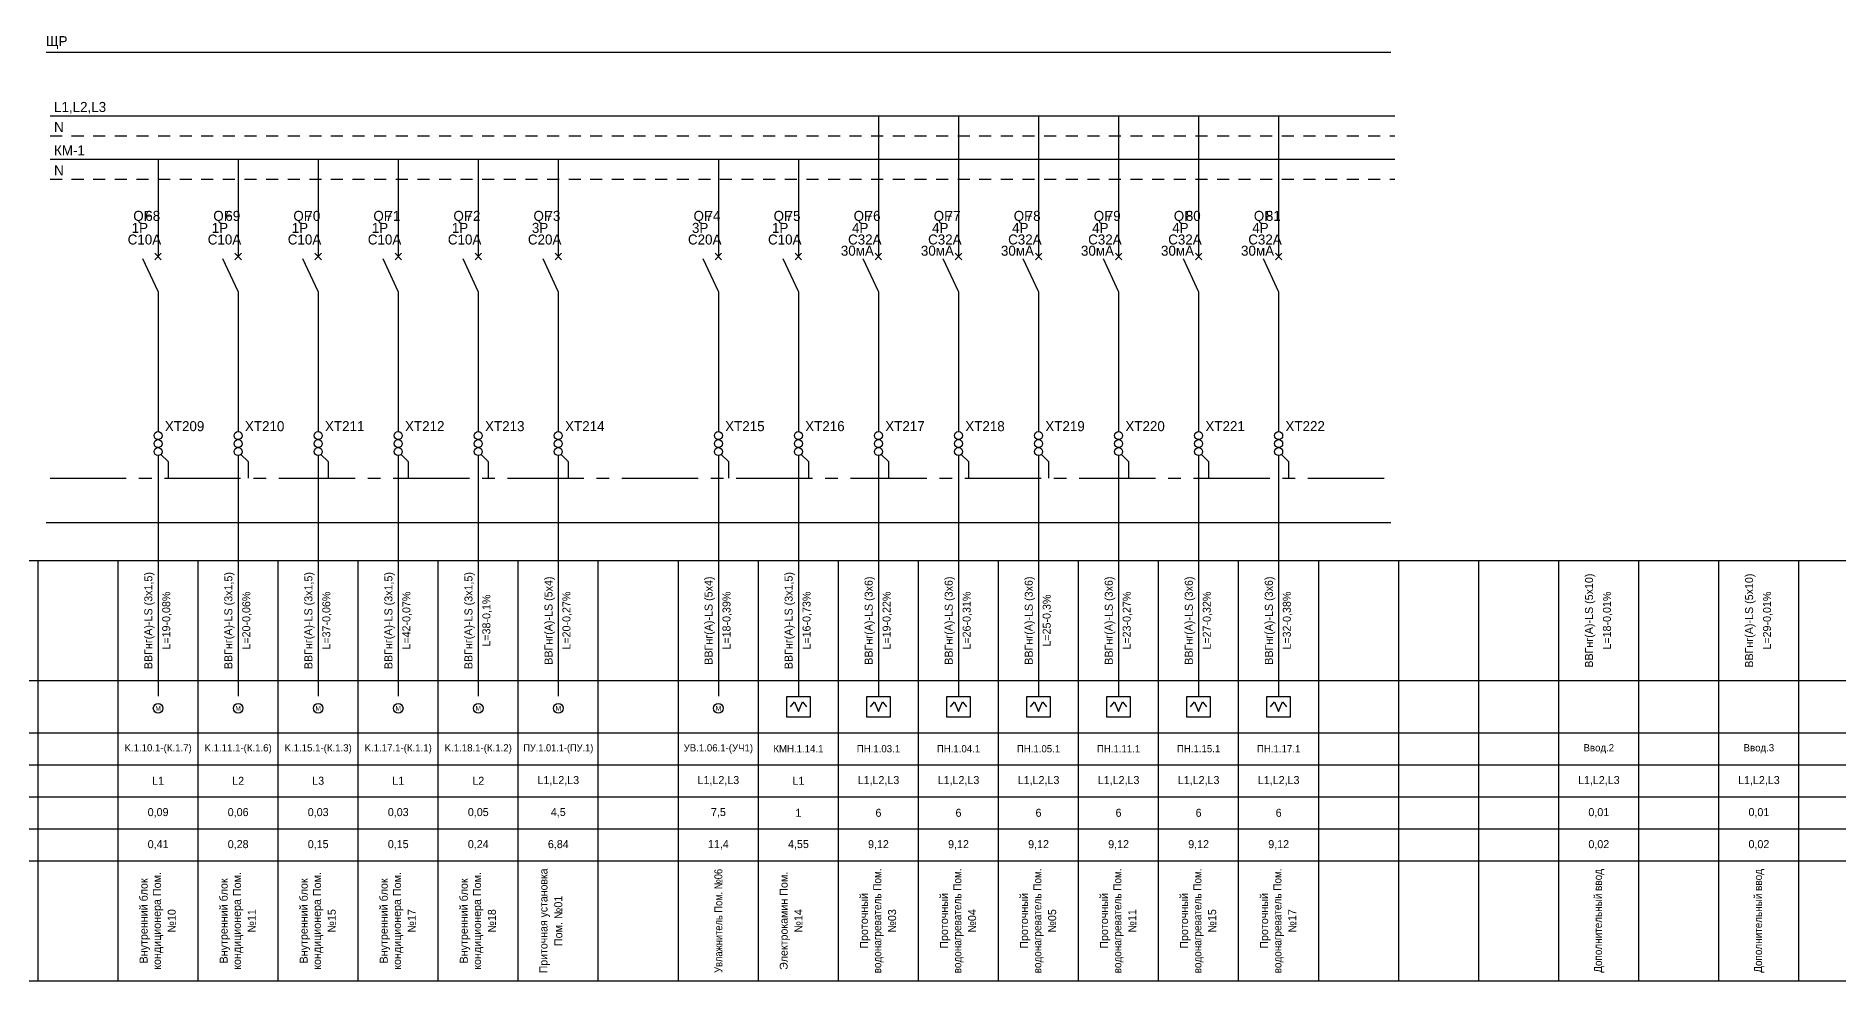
# Model space of a CAD drawing. Header units: millimetres. Extents: x 2497 to 11797, y 1522 to 1758.
# Drawn here: x 7936.7 to 8387.2, y 1522.5 to 1758.5 of the extents above; entities that cross this region are included whole.
import ezdxf
from ezdxf.enums import TextEntityAlignment as Align

# ---------------------------------------------------------------- set-up
doc = ezdxf.new("R2010")
doc.units = ezdxf.units.MM
doc.linetypes.add('CENTER2', pattern=[28.575, 19.05, -3.175, 3.175, -3.175])
doc.linetypes.add('JIS_02_0.7', pattern=[1.35, 0.75, -0.6])
for name, color, linetype in [('SX_BLOCKS', 7, 'Continuous'), ('SX_BOUND', 8, 'Continuous'), ('SX_LINES', 7, 'Continuous'), ('SX_N', 4, 'JIS_02_0.7'), ('SX_PE', 3, 'CENTER2'), ('SX_TABLE', 7, 'Continuous'), ('SX_TEXT', 7, 'Continuous')]:
    doc.layers.add(name, color=color, linetype=linetype)
doc.styles.add('UNC_GOST_Scheme', font='txt')

# ---------------------------------------------------------------- blocks, each defined once
blk = doc.blocks.new('SX_TCOL')
for p, q in [((-10, 105), (10, 105)), ((10, 0), (10, 105)), ((-10, 75), (10, 75)), ((-10, 62), (10, 62)), ((-10, 54), (10, 54)), ((-10, 46), (10, 46)), ((-10, 38), (10, 38)), ((-10, 30), (10, 30)), ((-10, 0), (10, 0))]:
    blk.add_line(p, q)
at = {"style": 'UNC_GOST_Scheme'}
for tag, p in [('CAB1', (-2.2, 90)), ('CAB2', (2.2, 90)), ('NAME1', (-3.4, 15)), ('NAME2', (0, 15)), ('NAME3', (3.4, 15))]:
    blk.add_attdef(tag, text='', height=2, rotation=90, dxfattribs=at).set_placement(p, align=Align.MIDDLE)
for tag, height, p in [('LINE', 1.8, (0, 58)), ('PH', 2, (0, 50)), ('POW', 2, (0, 42)), ('CUR', 2, (0, 34))]:
    blk.add_attdef(tag, text='', height=height, dxfattribs=at).set_placement(p, align=Align.MIDDLE)
blk = doc.blocks.new('SX_QF')
for p, q in [((-0.8, -37.1), (0.8, -35.5)), ((-0.8, -35.5), (0.8, -37.1)), ((0, -45), (-3.8, -36.9)), ((0, -45), (0, -54.3))]:
    blk.add_line(p, q)
at = {"style": 'UNC_GOST_Scheme'}
blk.add_text('QF', height=2.5, dxfattribs=at).set_placement((-6.2, -27.4))
for tag, p in [('N', (-3.2, -27.4)), ('A', (-7.6, -33.3)), ('P', (-6.6, -30.4)), ('MA', (-9.4, -36.1))]:
    blk.add_attdef(tag, p, '', height=2.5, dxfattribs=at)
blk = doc.blocks.new('SX_XT')
at = {"color": 30}
blk.add_circle((0, -1), 1, dxfattribs=at)
at = {"color": 5}
blk.add_circle((0, -3), 1, dxfattribs=at)
at = {"color": 3}
blk.add_circle((0, -5), 1, dxfattribs=at)
at = {"style": 'UNC_GOST_Scheme'}
blk.add_attdef('N', (1.7, 0.1), '', height=2.5, dxfattribs=at)
blk = doc.blocks.new('SX_U_M')
blk.add_circle((0, 0), 1.2)
at = {"style": 'UNC_GOST_Scheme'}
blk.add_text('M', height=1.2, dxfattribs=at).set_placement((0, 0), align=Align.MIDDLE)
blk = doc.blocks.new('SX_U_HEAT')
for p, q in [((0, 6.5), (0, 2.5)), ((3, 2.5), (-3, 2.5)), ((-3, 2.5), (-3, -2.5)), ((-2, 0), (-1, 1.2)), ((-1, 1.2), (0, -1.2)), ((0, -1.2), (1, 1.2)), ((1, 1.2), (2, 0)), ((3, -2.5), (3, 2.5)), ((-3, -2.5), (3, -2.5))]:
    blk.add_line(p, q)

msp = doc.modelspace()

# ---------------------------------------------------------------- linework, layer by layer
at = {"layer": 'SX_BOUND'}
for p, q in [((7939.18, 1754.46), (8275.18, 1754.46)), ((7939.18, 1636.96), (8275.18, 1636.96))]:
    msp.add_line(p, q, dxfattribs=at)
at = {"layer": 'SX_LINES'}
for p, q in [((7940.18, 1738.51), (8276.18, 1738.51)), ((8147.18, 1738.51), (8147.18, 1703.4)), ((8167.18, 1738.51), (8167.18, 1703.4)), ((8187.18, 1738.51), (8187.18, 1703.4)), ((8207.18, 1738.51), (8207.18, 1703.4)), ((8227.18, 1738.51), (8227.18, 1703.4)), ((8247.18, 1738.51), (8247.18, 1703.4)), ((7940.18, 1727.68), (8276.18, 1727.68)), ((7967.18, 1727.68), (7967.18, 1703.4)), ((7987.18, 1727.68), (7987.18, 1703.4)), ((8007.18, 1727.68), (8007.18, 1703.4)), ((8027.18, 1727.68), (8027.18, 1703.4)), ((8047.18, 1727.68), (8047.18, 1703.4)), ((8067.18, 1727.68), (8067.18, 1703.4)), ((8107.18, 1727.68), (8107.18, 1703.4)), ((8127.18, 1727.68), (8127.18, 1703.4)), ((7967.18, 1685.42), (7967.18, 1659.68)), ((7987.18, 1685.42), (7987.18, 1659.68)), ((8007.18, 1685.42), (8007.18, 1659.68)), ((8027.18, 1685.42), (8027.18, 1659.68)), ((8047.18, 1685.42), (8047.18, 1659.68)), ((8067.18, 1685.42), (8067.18, 1659.68)), ((8107.18, 1685.42), (8107.18, 1659.68)), ((8127.18, 1685.42), (8127.18, 1659.68)), ((8147.18, 1685.42), (8147.18, 1659.68)), ((8167.18, 1685.42), (8167.18, 1659.68)), ((8187.18, 1685.42), (8187.18, 1659.68)), ((8207.18, 1685.42), (8207.18, 1659.68)), ((8227.18, 1685.42), (8227.18, 1659.68)), ((8247.18, 1685.42), (8247.18, 1659.68)), ((7967.18, 1653.68), (7967.18, 1593.56)), ((7987.18, 1653.68), (7987.18, 1593.56)), ((8007.18, 1653.68), (8007.18, 1593.56)), ((8027.18, 1653.68), (8027.18, 1593.56)), ((8047.18, 1653.68), (8047.18, 1593.56)), ((8067.18, 1653.68), (8067.18, 1593.56)), ((8107.18, 1653.68), (8107.18, 1593.56)), ((8127.18, 1653.68), (8127.18, 1597.46)), ((8147.18, 1653.68), (8147.18, 1597.46)), ((8167.18, 1653.68), (8167.18, 1597.46)), ((8187.18, 1653.68), (8187.18, 1597.46)), ((8207.18, 1653.68), (8207.18, 1597.46)), ((8227.18, 1653.68), (8227.18, 1597.46)), ((8247.18, 1653.68), (8247.18, 1597.46))]:
    msp.add_line(p, q, dxfattribs=at)
at = {"layer": 'SX_N', "ltscale": 4}
for p, q in [((7940.18, 1733.51), (8276.18, 1733.51)), ((7940.18, 1722.68), (8276.18, 1722.68))]:
    msp.add_line(p, q, dxfattribs=at)
at = {"layer": 'SX_PE'}
for p, q in [((7967.88, 1653.98), (7969.68, 1652.18)), ((7987.88, 1653.98), (7989.68, 1652.18)), ((8007.88, 1653.98), (8009.68, 1652.18)), ((8027.88, 1653.98), (8029.68, 1652.18)), ((8047.88, 1653.98), (8049.68, 1652.18)), ((8067.88, 1653.98), (8069.68, 1652.18)), ((8107.88, 1653.98), (8109.68, 1652.18)), ((8127.88, 1653.98), (8129.68, 1652.18)), ((8147.88, 1653.98), (8149.68, 1652.18)), ((8167.88, 1653.98), (8169.68, 1652.18)), ((8187.88, 1653.98), (8189.68, 1652.18)), ((8207.88, 1653.98), (8209.68, 1652.18)), ((8227.88, 1653.98), (8229.68, 1652.18)), ((8247.88, 1653.98), (8249.68, 1652.18)), ((7969.68, 1652.18), (7969.68, 1648.06)), ((7989.68, 1652.18), (7989.68, 1648.06)), ((8009.68, 1652.18), (8009.68, 1648.06)), ((8029.68, 1652.18), (8029.68, 1648.06)), ((8049.68, 1652.18), (8049.68, 1648.06)), ((8069.68, 1652.18), (8069.68, 1648.06)), ((8109.68, 1652.18), (8109.68, 1648.06)), ((8129.68, 1652.18), (8129.68, 1648.06)), ((8149.68, 1652.18), (8149.68, 1648.06)), ((8169.68, 1652.18), (8169.68, 1648.06)), ((8189.68, 1652.18), (8189.68, 1648.06)), ((8209.68, 1652.18), (8209.68, 1648.06)), ((8229.68, 1652.18), (8229.68, 1648.06)), ((8249.68, 1652.18), (8249.68, 1648.06)), ((7940.18, 1648.06), (8276.18, 1648.06))]:
    msp.add_line(p, q, dxfattribs=at)

# ---------------------------------------------------------------- block references
at = {"layer": 'SX_BLOCKS'}
for name, p, values in [('SX_QF', (7967.18, 1739.7), {'N': '68', 'P': '1P', 'A': 'С10А'}), ('SX_QF', (7987.18, 1739.7), {'N': '69', 'P': '1P', 'A': 'С10А'}), ('SX_QF', (8007.18, 1739.7), {'N': '70', 'P': '1P', 'A': 'С10А'}), ('SX_QF', (8027.18, 1739.7), {'N': '71', 'P': '1P', 'A': 'С10А'}), ('SX_QF', (8047.18, 1739.7), {'N': '72', 'P': '1P', 'A': 'С10А'}), ('SX_QF', (8067.18, 1739.7), {'N': '73', 'P': '3P', 'A': 'С20А'}), ('SX_QF', (8107.18, 1739.7), {'N': '74', 'P': '3P', 'A': 'С20А'}), ('SX_QF', (8127.18, 1739.7), {'N': '75', 'P': '1P', 'A': 'С10А'}), ('SX_QF', (8147.18, 1739.7), {'N': '76', 'P': '4P', 'A': 'С32А', 'MA': '30мА'}), ('SX_QF', (8167.18, 1739.7), {'N': '77', 'P': '4P', 'A': 'С32А', 'MA': '30мА'}), ('SX_QF', (8187.18, 1739.7), {'N': '78', 'P': '4P', 'A': 'С32А', 'MA': '30мА'}), ('SX_QF', (8207.18, 1739.7), {'N': '79', 'P': '4P', 'A': 'С32А', 'MA': '30мА'}), ('SX_QF', (8227.18, 1739.7), {'N': '80', 'P': '4P', 'A': 'С32А', 'MA': '30мА'}), ('SX_QF', (8247.18, 1739.7), {'N': '81', 'P': '4P', 'A': 'С32А', 'MA': '30мА'}), ('SX_XT', (7967.18, 1659.68), {'N': 'XT209'}), ('SX_XT', (7987.18, 1659.68), {'N': 'XT210'}), ('SX_XT', (8007.18, 1659.68), {'N': 'XT211'}), ('SX_XT', (8027.18, 1659.68), {'N': 'XT212'}), ('SX_XT', (8047.18, 1659.68), {'N': 'XT213'}), ('SX_XT', (8067.18, 1659.68), {'N': 'XT214'}), ('SX_XT', (8107.18, 1659.68), {'N': 'XT215'}), ('SX_XT', (8127.18, 1659.68), {'N': 'XT216'}), ('SX_XT', (8147.18, 1659.68), {'N': 'XT217'}), ('SX_XT', (8167.18, 1659.68), {'N': 'XT218'}), ('SX_XT', (8187.18, 1659.68), {'N': 'XT219'}), ('SX_XT', (8207.18, 1659.68), {'N': 'XT220'}), ('SX_XT', (8227.18, 1659.68), {'N': 'XT221'}), ('SX_XT', (8247.18, 1659.68), {'N': 'XT222'})]:
    msp.add_blockref(name, p, dxfattribs=at).add_auto_attribs(values)
at = {"layer": 'SX_BLOCKS', "color": 244, "true_color": 0x991b1e}
for name, p in [('SX_U_HEAT', (8127.18, 1590.96)), ('SX_U_HEAT', (8147.18, 1590.96)), ('SX_U_HEAT', (8167.18, 1590.96)), ('SX_U_HEAT', (8187.18, 1590.96)), ('SX_U_HEAT', (8207.18, 1590.96)), ('SX_U_HEAT', (8227.18, 1590.96)), ('SX_U_HEAT', (8247.18, 1590.96)), ('SX_U_M', (7967.18, 1590.56)), ('SX_U_M', (7987.18, 1590.56)), ('SX_U_M', (8007.18, 1590.56)), ('SX_U_M', (8027.18, 1590.56)), ('SX_U_M', (8047.18, 1590.56)), ('SX_U_M', (8067.18, 1590.56)), ('SX_U_M', (8107.18, 1590.56))]:
    msp.add_blockref(name, p, dxfattribs=at)
at = {"layer": 'SX_TABLE'}
for p in [(7927.18, 1522.46), (7947.18, 1522.46), (8087.18, 1522.46), (8267.18, 1522.46), (8287.18, 1522.46), (8307.18, 1522.46), (8347.18, 1522.46), (8387.18, 1522.46)]:
    msp.add_blockref('SX_TCOL', p, dxfattribs=at)
for p, values in [((7967.18, 1522.46), {'NAME1': 'Внутренний блок', 'NAME2': 'кондиционера Пом.', 'NAME3': '№10', 'CUR': '0,41', 'POW': '0,09', 'PH': 'L1', 'LINE': 'K.1.10.1-(К.1.7)', 'CAB1': 'ВВГнг(А)-LS (3х1,5)', 'CAB2': 'L=19-0,08%'}), ((7987.18, 1522.46), {'NAME1': 'Внутренний блок', 'NAME2': 'кондиционера Пом.', 'NAME3': '№11', 'CUR': '0,28', 'POW': '0,06', 'PH': 'L2', 'LINE': 'K.1.11.1-(К.1.6)', 'CAB1': 'ВВГнг(А)-LS (3х1,5)', 'CAB2': 'L=20-0,06%'}), ((8007.18, 1522.46), {'NAME1': 'Внутренний блок', 'NAME2': 'кондиционера Пом.', 'NAME3': '№15', 'CUR': '0,15', 'POW': '0,03', 'PH': 'L3', 'LINE': 'K.1.15.1-(К.1.3)', 'CAB1': 'ВВГнг(А)-LS (3х1,5)', 'CAB2': 'L=37-0,06%'}), ((8027.18, 1522.46), {'NAME1': 'Внутренний блок', 'NAME2': 'кондиционера Пом.', 'NAME3': '№17', 'CUR': '0,15', 'POW': '0,03', 'PH': 'L1', 'LINE': 'K.1.17.1-(К.1.1)', 'CAB1': 'ВВГнг(А)-LS (3х1,5)', 'CAB2': 'L=42-0,07%'}), ((8047.18, 1522.46), {'NAME1': 'Внутренний блок', 'NAME2': 'кондиционера Пом.', 'NAME3': '№18', 'CUR': '0,24', 'POW': '0,05', 'PH': 'L2', 'LINE': 'K.1.18.1-(К.1.2)', 'CAB1': 'ВВГнг(А)-LS (3х1,5)', 'CAB2': 'L=38-0,1%'}), ((8127.18, 1522.46), {'NAME1': 'Электрокамин Пом.', 'NAME2': '№14', 'CUR': '4,55', 'POW': '1', 'PH': 'L1', 'LINE': 'КМН.1.14.1', 'CAB1': 'ВВГнг(А)-LS (3х1,5)', 'CAB2': 'L=16-0,73%'})]:
    msp.add_blockref('SX_TCOL', p, dxfattribs=at).add_auto_attribs(values)
ref = msp.add_blockref('SX_TCOL', (8067.18, 1522.46), dxfattribs=at)
ref.add_attrib('NAME1', 'Приточная установка', dxfattribs={"layer": '0', "height": 2, "rotation": 90, "style": 'UNC_GOST_Scheme', "width": 0.983746}).set_placement((8063.78, 1537.46), align=Align.MIDDLE)
ref.add_attrib('NAME2', 'Пом. №01', dxfattribs={"layer": '0', "height": 2, "rotation": 90, "style": 'UNC_GOST_Scheme'}).set_placement((8067.18, 1537.46), align=Align.MIDDLE)
ref.add_attrib('CUR', '6,84', dxfattribs={"layer": '0', "height": 2, "style": 'UNC_GOST_Scheme'}).set_placement((8067.18, 1556.46), align=Align.MIDDLE)
ref.add_attrib('POW', '4,5', dxfattribs={"layer": '0', "height": 2, "style": 'UNC_GOST_Scheme'}).set_placement((8067.18, 1564.46), align=Align.MIDDLE)
ref.add_attrib('PH', 'L1,L2,L3', dxfattribs={"layer": '0', "height": 2, "style": 'UNC_GOST_Scheme'}).set_placement((8067.18, 1572.46), align=Align.MIDDLE)
ref.add_attrib('LINE', 'ПУ.1.01.1-(ПУ.1)', dxfattribs={"layer": '0', "height": 1.8, "style": 'UNC_GOST_Scheme', "width": 0.956357}).set_placement((8067.18, 1580.46), align=Align.MIDDLE)
ref.add_attrib('CAB1', 'ВВГнг(А)-LS (5х4)', dxfattribs={"layer": '0', "height": 2, "rotation": 90, "style": 'UNC_GOST_Scheme'}).set_placement((8064.98, 1612.46), align=Align.MIDDLE)
ref.add_attrib('CAB2', 'L=20-0,27%', dxfattribs={"layer": '0', "height": 2, "rotation": 90, "style": 'UNC_GOST_Scheme'}).set_placement((8069.38, 1612.46), align=Align.MIDDLE)
ref = msp.add_blockref('SX_TCOL', (8107.18, 1522.46), dxfattribs=at)
ref.add_attrib('NAME2', 'Увлажнитель Пом. №06', dxfattribs={"layer": '0', "height": 2, "rotation": 90, "style": 'UNC_GOST_Scheme', "width": 0.867874}).set_placement((8107.18, 1537.46), align=Align.MIDDLE)
ref.add_attrib('CUR', '11,4', dxfattribs={"layer": '0', "height": 2, "style": 'UNC_GOST_Scheme'}).set_placement((8107.18, 1556.46), align=Align.MIDDLE)
ref.add_attrib('POW', '7,5', dxfattribs={"layer": '0', "height": 2, "style": 'UNC_GOST_Scheme'}).set_placement((8107.18, 1564.46), align=Align.MIDDLE)
ref.add_attrib('PH', 'L1,L2,L3', dxfattribs={"layer": '0', "height": 2, "style": 'UNC_GOST_Scheme'}).set_placement((8107.18, 1572.46), align=Align.MIDDLE)
ref.add_attrib('LINE', 'УВ.1.06.1-(УЧ1)', dxfattribs={"layer": '0', "height": 1.8, "style": 'UNC_GOST_Scheme', "width": 0.997482}).set_placement((8107.18, 1580.46), align=Align.MIDDLE)
ref.add_attrib('CAB1', 'ВВГнг(А)-LS (5х4)', dxfattribs={"layer": '0', "height": 2, "rotation": 90, "style": 'UNC_GOST_Scheme'}).set_placement((8104.98, 1612.46), align=Align.MIDDLE)
ref.add_attrib('CAB2', 'L=18-0,39%', dxfattribs={"layer": '0', "height": 2, "rotation": 90, "style": 'UNC_GOST_Scheme'}).set_placement((8109.38, 1612.46), align=Align.MIDDLE)
ref = msp.add_blockref('SX_TCOL', (8147.18, 1522.46), dxfattribs=at)
ref.add_attrib('NAME1', 'Проточный', dxfattribs={"layer": '0', "height": 2, "rotation": 90, "style": 'UNC_GOST_Scheme'}).set_placement((8143.78, 1537.46), align=Align.MIDDLE)
ref.add_attrib('NAME2', 'водонагреватель Пом.', dxfattribs={"layer": '0', "height": 2, "rotation": 90, "style": 'UNC_GOST_Scheme', "width": 0.930684}).set_placement((8147.18, 1537.46), align=Align.MIDDLE)
ref.add_attrib('NAME3', '№03', dxfattribs={"layer": '0', "height": 2, "rotation": 90, "style": 'UNC_GOST_Scheme'}).set_placement((8150.58, 1537.46), align=Align.MIDDLE)
ref.add_attrib('CUR', '9,12', dxfattribs={"layer": '0', "height": 2, "style": 'UNC_GOST_Scheme'}).set_placement((8147.18, 1556.46), align=Align.MIDDLE)
ref.add_attrib('POW', '6', dxfattribs={"layer": '0', "height": 2, "style": 'UNC_GOST_Scheme'}).set_placement((8147.18, 1564.46), align=Align.MIDDLE)
ref.add_attrib('PH', 'L1,L2,L3', dxfattribs={"layer": '0', "height": 2, "style": 'UNC_GOST_Scheme'}).set_placement((8147.18, 1572.46), align=Align.MIDDLE)
ref.add_attrib('LINE', 'ПН.1.03.1', dxfattribs={"layer": '0', "height": 1.8, "style": 'UNC_GOST_Scheme'}).set_placement((8147.18, 1580.46), align=Align.MIDDLE)
ref.add_attrib('CAB1', 'ВВГнг(А)-LS (3х6)', dxfattribs={"layer": '0', "height": 2, "rotation": 90, "style": 'UNC_GOST_Scheme'}).set_placement((8144.98, 1612.46), align=Align.MIDDLE)
ref.add_attrib('CAB2', 'L=19-0,22%', dxfattribs={"layer": '0', "height": 2, "rotation": 90, "style": 'UNC_GOST_Scheme'}).set_placement((8149.38, 1612.46), align=Align.MIDDLE)
ref = msp.add_blockref('SX_TCOL', (8167.18, 1522.46), dxfattribs=at)
ref.add_attrib('NAME1', 'Проточный', dxfattribs={"layer": '0', "height": 2, "rotation": 90, "style": 'UNC_GOST_Scheme'}).set_placement((8163.78, 1537.46), align=Align.MIDDLE)
ref.add_attrib('NAME2', 'водонагреватель Пом.', dxfattribs={"layer": '0', "height": 2, "rotation": 90, "style": 'UNC_GOST_Scheme', "width": 0.930684}).set_placement((8167.18, 1537.46), align=Align.MIDDLE)
ref.add_attrib('NAME3', '№04', dxfattribs={"layer": '0', "height": 2, "rotation": 90, "style": 'UNC_GOST_Scheme'}).set_placement((8170.58, 1537.46), align=Align.MIDDLE)
ref.add_attrib('CUR', '9,12', dxfattribs={"layer": '0', "height": 2, "style": 'UNC_GOST_Scheme'}).set_placement((8167.18, 1556.46), align=Align.MIDDLE)
ref.add_attrib('POW', '6', dxfattribs={"layer": '0', "height": 2, "style": 'UNC_GOST_Scheme'}).set_placement((8167.18, 1564.46), align=Align.MIDDLE)
ref.add_attrib('PH', 'L1,L2,L3', dxfattribs={"layer": '0', "height": 2, "style": 'UNC_GOST_Scheme'}).set_placement((8167.18, 1572.46), align=Align.MIDDLE)
ref.add_attrib('LINE', 'ПН.1.04.1', dxfattribs={"layer": '0', "height": 1.8, "style": 'UNC_GOST_Scheme'}).set_placement((8167.18, 1580.46), align=Align.MIDDLE)
ref.add_attrib('CAB1', 'ВВГнг(А)-LS (3х6)', dxfattribs={"layer": '0', "height": 2, "rotation": 90, "style": 'UNC_GOST_Scheme'}).set_placement((8164.98, 1612.46), align=Align.MIDDLE)
ref.add_attrib('CAB2', 'L=26-0,31%', dxfattribs={"layer": '0', "height": 2, "rotation": 90, "style": 'UNC_GOST_Scheme'}).set_placement((8169.38, 1612.46), align=Align.MIDDLE)
ref = msp.add_blockref('SX_TCOL', (8187.18, 1522.46), dxfattribs=at)
ref.add_attrib('NAME1', 'Проточный', dxfattribs={"layer": '0', "height": 2, "rotation": 90, "style": 'UNC_GOST_Scheme'}).set_placement((8183.78, 1537.46), align=Align.MIDDLE)
ref.add_attrib('NAME2', 'водонагреватель Пом.', dxfattribs={"layer": '0', "height": 2, "rotation": 90, "style": 'UNC_GOST_Scheme', "width": 0.930684}).set_placement((8187.18, 1537.46), align=Align.MIDDLE)
ref.add_attrib('NAME3', '№05', dxfattribs={"layer": '0', "height": 2, "rotation": 90, "style": 'UNC_GOST_Scheme'}).set_placement((8190.58, 1537.46), align=Align.MIDDLE)
ref.add_attrib('CUR', '9,12', dxfattribs={"layer": '0', "height": 2, "style": 'UNC_GOST_Scheme'}).set_placement((8187.18, 1556.46), align=Align.MIDDLE)
ref.add_attrib('POW', '6', dxfattribs={"layer": '0', "height": 2, "style": 'UNC_GOST_Scheme'}).set_placement((8187.18, 1564.46), align=Align.MIDDLE)
ref.add_attrib('PH', 'L1,L2,L3', dxfattribs={"layer": '0', "height": 2, "style": 'UNC_GOST_Scheme'}).set_placement((8187.18, 1572.46), align=Align.MIDDLE)
ref.add_attrib('LINE', 'ПН.1.05.1', dxfattribs={"layer": '0', "height": 1.8, "style": 'UNC_GOST_Scheme'}).set_placement((8187.18, 1580.46), align=Align.MIDDLE)
ref.add_attrib('CAB1', 'ВВГнг(А)-LS (3х6)', dxfattribs={"layer": '0', "height": 2, "rotation": 90, "style": 'UNC_GOST_Scheme'}).set_placement((8184.98, 1612.46), align=Align.MIDDLE)
ref.add_attrib('CAB2', 'L=25-0,3%', dxfattribs={"layer": '0', "height": 2, "rotation": 90, "style": 'UNC_GOST_Scheme'}).set_placement((8189.38, 1612.46), align=Align.MIDDLE)
ref = msp.add_blockref('SX_TCOL', (8207.18, 1522.46), dxfattribs=at)
ref.add_attrib('NAME1', 'Проточный', dxfattribs={"layer": '0', "height": 2, "rotation": 90, "style": 'UNC_GOST_Scheme'}).set_placement((8203.78, 1537.46), align=Align.MIDDLE)
ref.add_attrib('NAME2', 'водонагреватель Пом.', dxfattribs={"layer": '0', "height": 2, "rotation": 90, "style": 'UNC_GOST_Scheme', "width": 0.930684}).set_placement((8207.18, 1537.46), align=Align.MIDDLE)
ref.add_attrib('NAME3', '№11', dxfattribs={"layer": '0', "height": 2, "rotation": 90, "style": 'UNC_GOST_Scheme'}).set_placement((8210.58, 1537.46), align=Align.MIDDLE)
ref.add_attrib('CUR', '9,12', dxfattribs={"layer": '0', "height": 2, "style": 'UNC_GOST_Scheme'}).set_placement((8207.18, 1556.46), align=Align.MIDDLE)
ref.add_attrib('POW', '6', dxfattribs={"layer": '0', "height": 2, "style": 'UNC_GOST_Scheme'}).set_placement((8207.18, 1564.46), align=Align.MIDDLE)
ref.add_attrib('PH', 'L1,L2,L3', dxfattribs={"layer": '0', "height": 2, "style": 'UNC_GOST_Scheme'}).set_placement((8207.18, 1572.46), align=Align.MIDDLE)
ref.add_attrib('LINE', 'ПН.1.11.1', dxfattribs={"layer": '0', "height": 1.8, "style": 'UNC_GOST_Scheme'}).set_placement((8207.18, 1580.46), align=Align.MIDDLE)
ref.add_attrib('CAB1', 'ВВГнг(А)-LS (3х6)', dxfattribs={"layer": '0', "height": 2, "rotation": 90, "style": 'UNC_GOST_Scheme'}).set_placement((8204.98, 1612.46), align=Align.MIDDLE)
ref.add_attrib('CAB2', 'L=23-0,27%', dxfattribs={"layer": '0', "height": 2, "rotation": 90, "style": 'UNC_GOST_Scheme'}).set_placement((8209.38, 1612.46), align=Align.MIDDLE)
ref = msp.add_blockref('SX_TCOL', (8227.18, 1522.46), dxfattribs=at)
ref.add_attrib('NAME1', 'Проточный', dxfattribs={"layer": '0', "height": 2, "rotation": 90, "style": 'UNC_GOST_Scheme'}).set_placement((8223.78, 1537.46), align=Align.MIDDLE)
ref.add_attrib('NAME2', 'водонагреватель Пом.', dxfattribs={"layer": '0', "height": 2, "rotation": 90, "style": 'UNC_GOST_Scheme', "width": 0.930684}).set_placement((8227.18, 1537.46), align=Align.MIDDLE)
ref.add_attrib('NAME3', '№15', dxfattribs={"layer": '0', "height": 2, "rotation": 90, "style": 'UNC_GOST_Scheme'}).set_placement((8230.58, 1537.46), align=Align.MIDDLE)
ref.add_attrib('CUR', '9,12', dxfattribs={"layer": '0', "height": 2, "style": 'UNC_GOST_Scheme'}).set_placement((8227.18, 1556.46), align=Align.MIDDLE)
ref.add_attrib('POW', '6', dxfattribs={"layer": '0', "height": 2, "style": 'UNC_GOST_Scheme'}).set_placement((8227.18, 1564.46), align=Align.MIDDLE)
ref.add_attrib('PH', 'L1,L2,L3', dxfattribs={"layer": '0', "height": 2, "style": 'UNC_GOST_Scheme'}).set_placement((8227.18, 1572.46), align=Align.MIDDLE)
ref.add_attrib('LINE', 'ПН.1.15.1', dxfattribs={"layer": '0', "height": 1.8, "style": 'UNC_GOST_Scheme'}).set_placement((8227.18, 1580.46), align=Align.MIDDLE)
ref.add_attrib('CAB1', 'ВВГнг(А)-LS (3х6)', dxfattribs={"layer": '0', "height": 2, "rotation": 90, "style": 'UNC_GOST_Scheme'}).set_placement((8224.98, 1612.46), align=Align.MIDDLE)
ref.add_attrib('CAB2', 'L=27-0,32%', dxfattribs={"layer": '0', "height": 2, "rotation": 90, "style": 'UNC_GOST_Scheme'}).set_placement((8229.38, 1612.46), align=Align.MIDDLE)
ref = msp.add_blockref('SX_TCOL', (8247.18, 1522.46), dxfattribs=at)
ref.add_attrib('NAME1', 'Проточный', dxfattribs={"layer": '0', "height": 2, "rotation": 90, "style": 'UNC_GOST_Scheme'}).set_placement((8243.78, 1537.46), align=Align.MIDDLE)
ref.add_attrib('NAME2', 'водонагреватель Пом.', dxfattribs={"layer": '0', "height": 2, "rotation": 90, "style": 'UNC_GOST_Scheme', "width": 0.930684}).set_placement((8247.18, 1537.46), align=Align.MIDDLE)
ref.add_attrib('NAME3', '№17', dxfattribs={"layer": '0', "height": 2, "rotation": 90, "style": 'UNC_GOST_Scheme'}).set_placement((8250.58, 1537.46), align=Align.MIDDLE)
ref.add_attrib('CUR', '9,12', dxfattribs={"layer": '0', "height": 2, "style": 'UNC_GOST_Scheme'}).set_placement((8247.18, 1556.46), align=Align.MIDDLE)
ref.add_attrib('POW', '6', dxfattribs={"layer": '0', "height": 2, "style": 'UNC_GOST_Scheme'}).set_placement((8247.18, 1564.46), align=Align.MIDDLE)
ref.add_attrib('PH', 'L1,L2,L3', dxfattribs={"layer": '0', "height": 2, "style": 'UNC_GOST_Scheme'}).set_placement((8247.18, 1572.46), align=Align.MIDDLE)
ref.add_attrib('LINE', 'ПН.1.17.1', dxfattribs={"layer": '0', "height": 1.8, "style": 'UNC_GOST_Scheme'}).set_placement((8247.18, 1580.46), align=Align.MIDDLE)
ref.add_attrib('CAB1', 'ВВГнг(А)-LS (3х6)', dxfattribs={"layer": '0', "height": 2, "rotation": 90, "style": 'UNC_GOST_Scheme'}).set_placement((8244.98, 1612.46), align=Align.MIDDLE)
ref.add_attrib('CAB2', 'L=32-0,38%', dxfattribs={"layer": '0', "height": 2, "rotation": 90, "style": 'UNC_GOST_Scheme'}).set_placement((8249.38, 1612.46), align=Align.MIDDLE)
ref = msp.add_blockref('SX_TCOL', (8327.18, 1522.46), dxfattribs=at)
ref.add_attrib('NAME2', 'Дополнительный ввод', dxfattribs={"layer": '0', "height": 2, "rotation": 90, "style": 'UNC_GOST_Scheme', "width": 0.927153}).set_placement((8327.18, 1537.46), align=Align.MIDDLE)
ref.add_attrib('CUR', '0,02', dxfattribs={"layer": '0', "height": 2, "style": 'UNC_GOST_Scheme'}).set_placement((8327.18, 1556.46), align=Align.MIDDLE)
ref.add_attrib('POW', '0,01', dxfattribs={"layer": '0', "height": 2, "style": 'UNC_GOST_Scheme'}).set_placement((8327.18, 1564.46), align=Align.MIDDLE)
ref.add_attrib('PH', 'L1,L2,L3', dxfattribs={"layer": '0', "height": 2, "style": 'UNC_GOST_Scheme'}).set_placement((8327.18, 1572.46), align=Align.MIDDLE)
ref.add_attrib('LINE', 'Ввод.2', dxfattribs={"layer": '0', "height": 1.8, "style": 'UNC_GOST_Scheme'}).set_placement((8327.18, 1580.46), align=Align.MIDDLE)
ref.add_attrib('CAB1', 'ВВГнг(А)-LS (5х10)', dxfattribs={"layer": '0', "height": 2, "rotation": 90, "style": 'UNC_GOST_Scheme'}).set_placement((8324.98, 1612.46), align=Align.MIDDLE)
ref.add_attrib('CAB2', 'L=18-0,01%', dxfattribs={"layer": '0', "height": 2, "rotation": 90, "style": 'UNC_GOST_Scheme'}).set_placement((8329.38, 1612.46), align=Align.MIDDLE)
ref = msp.add_blockref('SX_TCOL', (8367.18, 1522.46), dxfattribs=at)
ref.add_attrib('NAME2', 'Дополнительный ввод', dxfattribs={"layer": '0', "height": 2, "rotation": 90, "style": 'UNC_GOST_Scheme', "width": 0.927153}).set_placement((8367.18, 1537.46), align=Align.MIDDLE)
ref.add_attrib('CUR', '0,02', dxfattribs={"layer": '0', "height": 2, "style": 'UNC_GOST_Scheme'}).set_placement((8367.18, 1556.46), align=Align.MIDDLE)
ref.add_attrib('POW', '0,01', dxfattribs={"layer": '0', "height": 2, "style": 'UNC_GOST_Scheme'}).set_placement((8367.18, 1564.46), align=Align.MIDDLE)
ref.add_attrib('PH', 'L1,L2,L3', dxfattribs={"layer": '0', "height": 2, "style": 'UNC_GOST_Scheme'}).set_placement((8367.18, 1572.46), align=Align.MIDDLE)
ref.add_attrib('LINE', 'Ввод.3', dxfattribs={"layer": '0', "height": 1.8, "style": 'UNC_GOST_Scheme'}).set_placement((8367.18, 1580.46), align=Align.MIDDLE)
ref.add_attrib('CAB1', 'ВВГнг(А)-LS (5х10)', dxfattribs={"layer": '0', "height": 2, "rotation": 90, "style": 'UNC_GOST_Scheme'}).set_placement((8364.98, 1612.46), align=Align.MIDDLE)
ref.add_attrib('CAB2', 'L=29-0,01%', dxfattribs={"layer": '0', "height": 2, "rotation": 90, "style": 'UNC_GOST_Scheme'}).set_placement((8369.38, 1612.46), align=Align.MIDDLE)

# ---------------------------------------------------------------- texts
at = {"layer": 'SX_TEXT', "style": 'UNC_GOST_Scheme'}
for s, p in [('ЩР', (7939.18, 1755.96)), ('L1,L2,L3', (7941.18, 1739.51)), ('N', (7941.18, 1734.51)), ('КМ-1', (7941.18, 1728.68)), ('N', (7941.18, 1723.68))]:
    msp.add_text(s, height=2.5, dxfattribs=at).set_placement(p)

doc.saveas('drawing.dxf')
